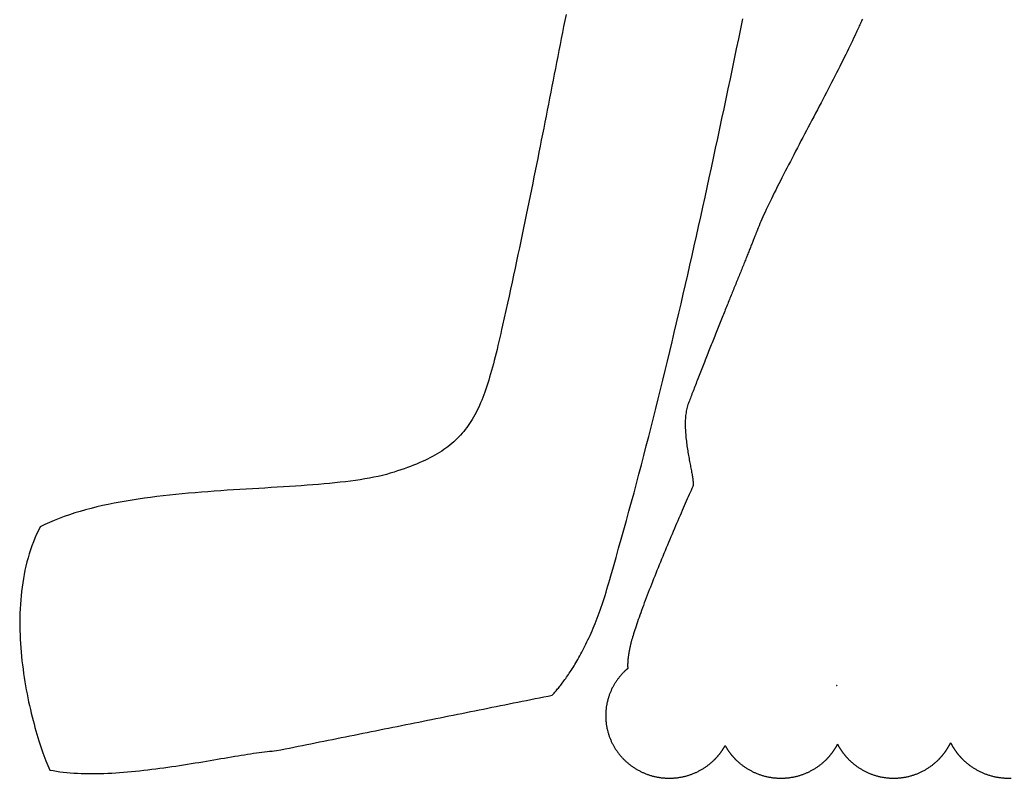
# Model space of a CAD drawing. Extents: x 0 to 225, y 0 to 183.
# Drawn here: x 0 to 112.7, y 0 to 86.2 of the extents above; entities that cross this region are included whole.
import ezdxf

# ---------------------------------------------------------------- set-up
doc = ezdxf.new("R2010")
doc.units = 0
doc.layers.get('0').update_dxf_attribs({"linetype": 'CONTINUOUS'})

msp = doc.modelspace()

# ---------------------------------------------------------------- linework, layer by layer
at = {"color": 7}
for points in [[(62.109006, 86.847436), (61.972285, 86.161829), (61.83634, 85.478119), (61.701093, 84.796092), (61.566467, 84.115531), (61.432387, 83.436223), (61.298775, 82.757954), (61.165549, 82.080506), (61.032641, 81.403665), (60.899966, 80.727216), (60.767449, 80.050946), (60.635012, 79.374636), (60.50258, 78.698076), (60.370077, 78.021047), (60.23742, 77.343332), (60.104536, 76.664724), (59.971347, 75.984999), (59.837775, 75.303948), (59.703745, 74.621352), (59.569175, 73.936999), (59.433994, 73.250673), (59.29812, 72.562158), (59.161479, 71.871241), (59.023991, 71.177705), (58.885579, 70.481337), (58.746168, 69.781919), (58.605679, 69.079236), (58.464035, 68.373076), (58.32116, 67.663223), (58.176975, 66.949462), (58.031401, 66.231576), (57.884367, 65.509351), (57.73579, 64.782575), (57.585594, 64.051026), (57.433705, 63.314497), (57.28004, 62.572767), (57.124529, 61.825623), (56.967086, 61.072852), (56.807642, 60.314233), (56.646114, 59.549558), (56.48243, 58.77861), (56.316507, 58.001171), (56.148272, 57.217029), (55.977647, 56.425967), (55.804551, 55.627769), (55.628913, 54.822224), (55.45065, 54.009114), (55.269688, 53.188226), (55.085951, 52.359342), (54.899359, 51.522248), (54.790763, 51.038471), (54.683403, 50.56475), (54.577099, 50.100949), (54.471668, 49.646924), (54.366935, 49.202532), (54.262716, 48.767634), (54.158835, 48.342089), (54.055108, 47.925751), (53.951359, 47.51848), (53.84741, 47.120137), (53.743077, 46.73058), (53.638183, 46.349665), (53.532545, 45.977251), (53.42599, 45.613197), (53.318333, 45.257362), (53.209394, 44.909601), (53.098996, 44.569778), (52.986961, 44.237748), (52.873103, 43.913368), (52.75725, 43.596498), (52.639217, 43.286996), (52.518826, 42.984723), (52.395898, 42.689536), (52.270253, 42.401288), (52.14171, 42.119845), (52.01009, 41.845062), (51.875216, 41.576799), (51.736905, 41.314911), (51.59498, 41.059258), (51.449261, 40.8097), (51.299565, 40.566093), (51.145718, 40.328299), (50.987534, 40.096172), (50.824839, 39.869572), (50.657448, 39.648359), (50.485188, 39.432388), (50.307875, 39.22152), (50.125328, 39.015613), (49.937371, 38.814527), (49.743823, 38.618117), (49.544504, 38.426241), (49.339235, 38.238762), (49.127836, 38.055533), (48.910129, 37.876418), (48.685932, 37.701269), (48.455064, 37.529952), (48.217349, 37.362317), (47.972607, 37.198228), (47.720657, 37.037543), (47.461321, 36.880116), (47.194414, 36.725811), (46.919764, 36.574486), (46.637189, 36.425993), (46.346504, 36.280197), (46.047538, 36.136955), (45.740106, 35.996122), (45.424026, 35.85756), (45.099126, 35.721125), (44.765219, 35.586677), (44.422131, 35.454076), (44.06968, 35.323176), (43.707685, 35.193837), (43.335969, 35.065921), (42.95435, 34.939281), (42.552157, 34.801703), (42.13143, 34.671576), (41.692711, 34.548597), (41.236538, 34.432469), (40.763452, 34.322884), (40.273991, 34.219546), (39.768693, 34.122147), (39.248101, 34.030392), (38.712754, 33.943974), (38.163188, 33.862594), (37.599945, 33.785947), (37.023567, 33.713736), (36.434588, 33.645654), (35.833553, 33.581405), (35.220995, 33.520683), (34.597462, 33.463187), (33.963486, 33.408616), (33.319609, 33.356668), (32.666371, 33.30704), (32.004312, 33.259431), (31.333972, 33.213539), (30.65589, 33.169065), (29.970603, 33.125703), (29.278651, 33.083155), (28.580577, 33.041115), (27.876918, 32.999285), (27.168216, 32.957359), (26.455006, 32.915041), (25.73783, 32.872025), (25.017228, 32.828009), (24.293738, 32.782694), (23.567901, 32.735778), (22.840256, 32.686957), (22.111342, 32.63593), (21.3817, 32.582394), (20.651867, 32.526051), (19.922385, 32.466596), (19.193792, 32.403726), (18.466627, 32.337144), (17.741432, 32.266545), (17.018744, 32.191628), (16.299103, 32.112089), (15.58305, 32.027629), (14.871123, 31.937946), (14.163862, 31.842738), (13.461806, 31.741702), (12.765495, 31.634537), (12.075468, 31.520941), (11.392266, 31.400611), (10.716426, 31.273249), (10.04849, 31.13855), (9.388996, 30.996214), (8.738485, 30.845936), (8.097494, 30.687419), (7.466564, 30.520359), (6.846235, 30.34445), (6.237046, 30.159398), (5.639536, 29.964895), (5.054245, 29.760642), (4.481713, 29.546337), (3.922478, 29.32168), (3.377081, 29.086364), (2.846061, 28.840093), (2.329957, 28.582561), (2.116127, 28.163876), (1.914017, 27.738447), (1.723414, 27.306584), (1.544105, 26.868587), (1.375879, 26.424765), (1.218523, 25.975423), (1.071825, 25.520866), (0.935571, 25.061398), (0.809551, 24.59733), (0.693551, 24.128962), (0.58736, 23.656601), (0.490764, 23.180555), (0.403551, 22.701125), (0.32551, 22.21862), (0.256428, 21.733345), (0.196092, 21.245604), (0.14429, 20.755707), (0.100809, 20.263952), (0.065438, 19.770653), (0.037964, 19.276109), (0.018174, 18.780627), (0.005857, 18.284514), (0.000799, 17.788077), (0.002789, 17.291618), (0.011614, 16.795445), (0.027062, 16.299864), (0.048921, 15.805175), (0.076977, 15.311693), (0.111019, 14.819716), (0.150834, 14.329552), (0.196211, 13.841507), (0.246936, 13.355883), (0.302797, 12.872991), (0.363582, 12.393135), (0.429078, 11.916618), (0.499074, 11.443749), (0.573357, 10.974831), (0.651714, 10.51017), (0.733933, 10.050073), (0.819802, 9.594844), (0.909108, 9.144787), (1.001639, 8.700211), (1.097183, 8.26142), (1.195527, 7.828721), (1.296459, 7.402416), (1.399766, 6.982814), (1.505237, 6.57022), (1.612659, 6.164936), (1.721819, 5.767273), (1.832505, 5.377534), (1.944505, 4.996023), (2.057606, 4.623048), (2.171596, 4.258915), (2.286263, 3.903926), (2.401395, 3.558388), (2.516778, 3.222608), (2.632201, 2.896893), (2.747451, 2.581544), (2.862316, 2.276871), (2.976583, 1.983175), (3.090041, 1.700767), (3.202476, 1.429948), (3.313677, 1.171024), (3.423431, 0.924302), (3.79274, 0.854746), (4.168991, 0.792315), (4.551897, 0.736824), (4.941175, 0.688088), (5.33654, 0.645921), (5.737706, 0.610144), (6.14439, 0.580564), (6.556306, 0.556989), (6.97317, 0.539262), (7.394698, 0.527171), (7.820603, 0.52053), (8.250602, 0.519207), (8.68441, 0.522937), (9.121742, 0.531589), (9.562314, 0.544951), (10.005841, 0.562863), (10.452037, 0.585114), (10.900619, 0.61152), (11.351301, 0.64192), (11.803799, 0.676115), (12.257828, 0.713919), (12.713104, 0.755152), (13.169341, 0.799623), (13.626255, 0.84715), (14.083562, 0.897548), (14.540975, 0.950634), (14.998212, 1.006217), (15.454987, 1.064119), (15.911015, 1.12415), (16.366012, 1.186129), (16.819692, 1.249867), (17.271772, 1.315182), (17.721966, 1.381886), (18.16999, 1.449797), (18.615559, 1.518728), (19.058388, 1.588499), (19.498193, 1.658918), (19.934688, 1.729802), (20.36759, 1.800967), (20.796613, 1.87223), (21.221472, 1.943403), (21.641884, 2.014304), (22.057563, 2.084744), (22.468224, 2.154541), (22.873583, 2.223507), (23.273355, 2.29146), (23.667255, 2.358214), (24.055, 2.423585), (24.436302, 2.487389), (24.81088, 2.549437), (25.178446, 2.609545), (25.538717, 2.667531), (25.891408, 2.723207), (26.236235, 2.776391), (26.572911, 2.826895), (26.901153, 2.874535), (27.220677, 2.919126), (27.531198, 2.960485), (27.832431, 2.998424), (28.124089, 3.032759), (28.405889, 3.063305), (28.677547, 3.08988), (28.938781, 3.11229), (29.189299, 3.130361), (29.679328, 3.229014), (30.169358, 3.327669), (30.659387, 3.426321), (31.14942, 3.524974), (31.639449, 3.623629), (32.129479, 3.722282), (32.619508, 3.820937), (33.109538, 3.919589), (33.599567, 4.018242), (34.089597, 4.116897), (34.579629, 4.21555), (35.069658, 4.314205), (35.559688, 4.412857), (36.049717, 4.51151), (36.539747, 4.610165), (37.029776, 4.708818), (37.519806, 4.80747), (38.009838, 4.906125), (38.499867, 5.004778), (38.989897, 5.10343), (39.479926, 5.202086), (39.969956, 5.300738), (40.459985, 5.399393), (40.950015, 5.498046), (41.440047, 5.596698), (41.930077, 5.695354), (42.420106, 5.794006), (42.910136, 5.892661), (43.400165, 5.991314), (43.890195, 6.089966), (44.380224, 6.188622), (44.870254, 6.287274), (45.360286, 6.385927), (45.850315, 6.484582), (46.340345, 6.583234), (46.830374, 6.681887), (47.320404, 6.780542), (47.810433, 6.879195), (48.300463, 6.97785), (48.790495, 7.076502), (49.280524, 7.175155), (49.770554, 7.27381), (50.260583, 7.372463), (50.750613, 7.471118), (51.240642, 7.56977), (51.730672, 7.668423), (52.220704, 7.767078), (52.710734, 7.865731), (53.200763, 7.964383), (53.690793, 8.063038), (54.180822, 8.161691), (54.670852, 8.260344), (55.160881, 8.358999), (55.650913, 8.457651), (56.140943, 8.556306), (56.630972, 8.654959), (57.121002, 8.753612), (57.611031, 8.852267), (58.101061, 8.950919), (58.59109, 9.049574), (59.081122, 9.148227), (59.571152, 9.24688), (60.061181, 9.345535), (60.551211, 9.444187), (60.619145, 9.520964), (60.689334, 9.600797), (60.761719, 9.683749), (60.836249, 9.769881), (60.912872, 9.85925), (60.99153, 9.951912), (61.07217, 10.047932), (61.154741, 10.147368), (61.239186, 10.250277), (61.325453, 10.356719), (61.413485, 10.466757), (61.503229, 10.580446), (61.594635, 10.697847), (61.687644, 10.81902), (61.782206, 10.944023), (61.878266, 11.072915), (61.975767, 11.205759), (62.074658, 11.34261), (62.174882, 11.483529), (62.276389, 11.628577), (62.379124, 11.77781), (62.483034, 11.931289), (62.588061, 12.089073), (62.694153, 12.251223), (62.801259, 12.4178), (62.90932, 12.588855), (63.018286, 12.764457), (63.128102, 12.944662), (63.238713, 13.129526), (63.350066, 13.319111), (63.462109, 13.513479), (63.574782, 13.712684), (63.688037, 13.916789), (63.801818, 14.125854), (63.916071, 14.339934), (64.030741, 14.559094), (64.145774, 14.783389), (64.261119, 15.012881), (64.376721, 15.247627), (64.492524, 15.487689), (64.608475, 15.733124), (64.724518, 15.983991), (64.840604, 16.240354), (64.956677, 16.502265), (65.072681, 16.769791), (65.188563, 17.042986), (65.30427, 17.321913), (65.419748, 17.606628), (65.534942, 17.897191), (65.6498, 18.193664), (65.764264, 18.496104), (65.878284, 18.804571), (65.991806, 19.119124), (66.104773, 19.439823), (66.217133, 19.766726), (66.328832, 20.099895), (66.439817, 20.439387), (66.550032, 20.785261), (66.659421, 21.13758), (66.767938, 21.496397), (66.87552, 21.861779), (66.98212, 22.23378), (67.087679, 22.61246), (67.192147, 22.997881), (67.495515, 24.04421), (67.796526, 25.091955), (68.095222, 26.141123), (68.391648, 27.191726), (68.685849, 28.243778), (68.977865, 29.297285), (69.267737, 30.352261), (69.555513, 31.408718), (69.841234, 32.466665), (70.124944, 33.526112), (70.406686, 34.587073), (70.686504, 35.649558), (70.964438, 36.713577), (71.240536, 37.779139), (71.514838, 38.846259), (71.787388, 39.914945), (72.058226, 40.985211), (72.327402, 42.057065), (72.594954, 43.130519), (72.860927, 44.205585), (73.125364, 45.282272), (73.388307, 46.360592), (73.649803, 47.440555), (73.909891, 48.522175), (74.168616, 49.605458), (74.426022, 50.690419), (74.682149, 51.777068), (74.937043, 52.865416), (75.190747, 53.955473), (75.443305, 55.047249), (75.69476, 56.140756), (75.945151, 57.23601), (76.194526, 58.333012), (76.442927, 59.431782), (76.690397, 60.532326), (76.936978, 61.634655), (77.182718, 62.738782), (77.427653, 63.844719), (77.671829, 64.952474), (77.915294, 66.062057), (78.158083, 67.173482), (78.400246, 68.286761), (78.641824, 69.401901), (78.882859, 70.518913), (79.123394, 71.637812), (79.363475, 72.758609), (79.603142, 73.88131), (79.842442, 75.005926), (80.081414, 76.132475), (80.320105, 77.260962), (80.558555, 78.3914), (80.796807, 79.523798), (81.034909, 80.65817), (81.272899, 81.794524), (81.510823, 82.932872), (81.748723, 84.073226), (81.986641, 85.215597), (82.224626, 86.359994)], [(95.804789, 86.326923), (95.751838, 86.20589), (95.696834, 86.081147), (95.639758, 85.952599), (95.580584, 85.820159), (95.519285, 85.683737), (95.455841, 85.543238), (95.390224, 85.398577), (95.322411, 85.249659), (95.252381, 85.096394), (95.180105, 84.938692), (95.105564, 84.776462), (95.028726, 84.609616), (94.949576, 84.43806), (94.817377, 84.153676), (94.67981, 83.861393), (94.537072, 83.561498), (94.389361, 83.254288), (94.236871, 82.940045), (94.079801, 82.619063), (93.918349, 82.291631), (93.752715, 81.958039), (93.583091, 81.618576), (93.409675, 81.273533), (93.232666, 80.9232), (93.052262, 80.567868), (92.86866, 80.207823), (92.682055, 79.843356), (92.492647, 79.47476), (92.300631, 79.102322), (92.106208, 78.726333), (91.909569, 78.347082), (91.710917, 77.96486), (91.510448, 77.579957), (91.308357, 77.19266), (91.104842, 76.803262), (90.900102, 76.412052), (90.694333, 76.01932), (90.487733, 75.625353), (90.280498, 75.230447), (90.072826, 74.834887), (89.864914, 74.438961), (89.656962, 74.042965), (89.449161, 73.647185), (89.241715, 73.251914), (89.034818, 72.857436), (88.828666, 72.464048), (88.62346, 72.072033), (88.419395, 71.681686), (88.216666, 71.293293), (88.015474, 70.907147), (87.816015, 70.523538), (87.618488, 70.142752), (87.423088, 69.765084), (87.230011, 69.39082), (87.039458, 69.02025), (86.851622, 68.653667), (86.666705, 68.291357), (86.484899, 67.933614), (86.306406, 67.580723), (86.131421, 67.232979), (85.960143, 66.890666), (85.792768, 66.554079), (85.629491, 66.223506), (85.470513, 65.899238), (85.316028, 65.581563), (85.166237, 65.270771), (85.021335, 64.967151), (84.881519, 64.670997), (84.746986, 64.382596), (84.617936, 64.102236), (84.494563, 63.83021), (84.377067, 63.566806), (84.265643, 63.312317), (84.160487, 63.067027), (84.0618, 62.83123), (83.969778, 62.605218), (83.884619, 62.389275), (83.864484, 62.337372), (83.842815, 62.281746), (83.819664, 62.222466), (83.795058, 62.159599), (83.768996, 62.093201), (83.741527, 62.023349), (83.712674, 61.950099), (83.682462, 61.873518), (83.650915, 61.793672), (83.618059, 61.710627), (83.583923, 61.624447), (83.548532, 61.535198), (83.511911, 61.44294), (83.474086, 61.347746), (83.435084, 61.249675), (83.394931, 61.148792), (83.353653, 61.045166), (83.311278, 60.938861), (83.267828, 60.829938), (83.22333, 60.718466), (83.177814, 60.60451), (83.131303, 60.488133), (83.083823, 60.369399), (83.035399, 60.248376), (82.986062, 60.125127), (82.935834, 59.99972), (82.88474, 59.872218), (82.832808, 59.742683), (82.780066, 59.611182), (82.726538, 59.477785), (82.672251, 59.342548), (82.617228, 59.205544), (82.561499, 59.066834), (82.50509, 58.926483), (82.448024, 58.784558), (82.390329, 58.641119), (82.332031, 58.496239), (82.273156, 58.349977), (82.21373, 58.202398), (82.153781, 58.05357), (82.093332, 57.903556), (82.032409, 57.752423), (81.971041, 57.600235), (81.909253, 57.447055), (81.847071, 57.292948), (81.784518, 57.137984), (81.721627, 56.982224), (81.658418, 56.825731), (81.594918, 56.668574), (81.531156, 56.510819), (81.467156, 56.352524), (81.402941, 56.19376), (81.338544, 56.034592), (81.273989, 55.875083), (81.209298, 55.715298), (81.144502, 55.555302), (81.079623, 55.395163), (81.014689, 55.23494), (80.949726, 55.074703), (80.88476, 54.914516), (80.819818, 54.754443), (80.754926, 54.59455), (80.690109, 54.4349), (80.625394, 54.27556), (80.560238, 54.115061), (80.494105, 53.951959), (80.427034, 53.78634), (80.359062, 53.618301), (80.290225, 53.447936), (80.220558, 53.275335), (80.150102, 53.100596), (80.078892, 52.923809), (80.006965, 52.745067), (79.934356, 52.564466), (79.861106, 52.382096), (79.787247, 52.198052), (79.712817, 52.012428), (79.637856, 51.825315), (79.562399, 51.636807), (79.486482, 51.447), (79.410142, 51.255985), (79.333418, 51.063852), (79.256342, 50.870701), (79.178957, 50.676621), (79.101296, 50.481705), (79.023398, 50.286048), (78.945295, 50.089744), (78.867032, 49.892883), (78.788638, 49.695559), (78.710155, 49.497871), (78.631619, 49.299904), (78.553064, 49.101755), (78.47453, 48.903519), (78.396052, 48.705285), (78.317667, 48.507152), (78.239411, 48.309206), (78.161324, 48.111547), (78.083442, 47.914265), (78.0058, 47.717452), (77.928436, 47.521206), (77.851386, 47.325615), (77.774689, 47.130776), (77.698378, 46.936781), (77.622493, 46.743722), (77.54707, 46.551693), (77.472148, 46.360788), (77.397758, 46.1711), (77.323945, 45.98272), (77.250737, 45.795747), (77.178178, 45.610268), (77.106301, 45.42638), (77.035147, 45.244175), (76.964746, 45.063745), (76.89514, 44.885186), (76.826367, 44.708589), (76.758459, 44.534049), (76.691456, 44.36166), (76.625392, 44.191512), (76.560307, 44.0237), (76.496238, 43.858317), (76.433222, 43.695455), (76.371291, 43.53521), (76.310487, 43.377674), (76.250848, 43.222941), (76.192404, 43.071102), (76.135198, 42.922252), (76.079265, 42.776486), (76.024642, 42.633894), (75.972982, 42.490984), (75.925826, 42.344323), (75.883045, 42.194077), (75.844519, 42.040428), (75.810115, 41.883543), (75.779709, 41.7236), (75.753177, 41.56077), (75.730396, 41.395231), (75.711214, 41.227152), (75.695551, 41.05671), (75.683248, 40.884077), (75.674172, 40.709428), (75.668219, 40.532938), (75.665256, 40.354778), (75.665147, 40.175123), (75.667793, 39.994148), (75.673032, 39.812025), (75.680758, 39.628931), (75.690812, 39.445035), (75.703115, 39.260514), (75.717508, 39.075542), (75.733886, 38.890291), (75.752116, 38.704937), (75.772066, 38.519652), (75.793603, 38.33461), (75.816621, 38.149987), (75.840963, 37.965953), (75.866522, 37.782687), (75.893176, 37.600357), (75.920796, 37.419141), (75.949252, 37.239211), (75.978417, 37.060745), (76.008167, 36.88391), (76.038374, 36.708883), (76.068915, 36.535838), (76.099657, 36.364951), (76.130478, 36.196391), (76.161252, 36.030336), (76.191848, 35.866958), (76.222146, 35.70643), (76.252017, 35.548929), (76.28133, 35.394624), (76.309966, 35.243695), (76.337792, 35.096309), (76.364687, 34.952645), (76.390511, 34.812876), (76.41517, 34.677174), (76.438506, 34.545713), (76.460414, 34.418668), (76.480734, 34.296214), (76.49936, 34.178522), (76.516188, 34.065767), (76.531057, 33.958124), (76.543863, 33.855765), (76.554473, 33.758864), (76.562754, 33.667596), (76.568575, 33.582135), (76.57183, 33.502655), (76.572359, 33.429328), (76.569977, 33.362327), (76.564739, 33.30183), (76.556404, 33.248009), (76.544869, 33.201035), (76.529999, 33.161085), (76.432177, 32.9459), (76.331509, 32.723345), (76.228117, 32.493692), (76.122117, 32.257203), (76.013635, 32.014138), (75.902786, 31.76476), (75.789692, 31.509337), (75.674471, 31.248132), (75.557245, 30.981406), (75.438132, 30.709422), (75.317255, 30.432445), (75.194729, 30.150741), (75.070679, 29.864573), (74.945221, 29.574201), (74.818478, 29.279891), (74.690565, 28.981907), (74.561607, 28.680512), (74.431723, 28.375969), (74.301033, 28.068541), (74.169654, 27.758495), (74.037706, 27.446091), (73.905314, 27.131594), (73.772591, 26.815268), (73.639661, 26.497377), (73.506645, 26.178184), (73.37366, 25.85795), (73.240826, 25.536942), (73.108264, 25.215423), (72.976094, 24.893658), (72.844438, 24.571906), (72.713411, 24.250435), (72.583135, 23.929506), (72.45373, 23.609386), (72.325317, 23.290333), (72.198016, 22.972616), (72.071944, 22.656495), (71.947222, 22.342236), (71.823974, 22.030102), (71.702314, 21.720357), (71.582365, 21.413263), (71.464244, 21.109082), (71.348076, 20.808084), (71.233977, 20.510525), (71.122066, 20.216674), (71.012468, 19.926794), (70.905299, 19.641147), (70.800677, 19.359995), (70.698725, 19.083606), (70.599565, 18.812239), (70.503312, 18.546164), (70.410089, 18.285636), (70.320014, 18.030925), (70.233207, 17.782293), (70.149789, 17.540003), (70.069879, 17.304318), (69.9936, 17.075504), (69.921067, 16.853822), (69.852402, 16.639536), (69.787725, 16.432913), (69.727157, 16.234213), (69.670816, 16.0437), (69.618823, 15.861638), (69.571299, 15.68829), (69.528359, 15.523921), (69.513199, 15.463903), (69.498329, 15.404303), (69.483724, 15.345118), (69.46941, 15.286346), (69.455387, 15.227992), (69.441655, 15.170048), (69.428188, 15.112515), (69.415012, 15.055394), (69.402127, 14.99868), (69.389532, 14.942377), (69.377203, 14.886481), (69.365164, 14.83099), (69.353417, 14.775904), (69.34196, 14.721222), (69.330768, 14.666943), (69.319868, 14.613063), (69.309258, 14.559586), (69.298939, 14.50651), (69.288911, 14.453829), (69.279148, 14.401548), (69.269676, 14.34966), (69.260495, 14.29817), (69.251605, 14.247073), (69.24298, 14.196369), (69.234645, 14.146055), (69.226602, 14.096131), (69.21885, 14.046598), (69.211362, 13.997455), (69.204165, 13.948697), (69.19726, 13.900326), (69.190645, 13.852341), (69.184322, 13.804738), (69.178263, 13.75752), (69.172495, 13.710681), (69.167018, 13.664225), (69.161832, 13.618148), (69.156937, 13.572449), (69.152307, 13.527126), (69.147968, 13.482181), (69.14392, 13.437612), (69.140163, 13.393416), (69.136697, 13.349591), (69.133495, 13.306141), (69.130585, 13.263059), (69.127939, 13.220347), (69.125558, 13.178006), (69.123441, 13.13603), (69.121589, 13.094421), (69.120001, 13.053178), (69.118678, 13.012297), (69.117885, 12.971782), (69.117356, 12.931626), (69.117091, 12.891832), (69.117043, 12.852399), (69.117281, 12.813323), (69.117811, 12.774604), (69.118604, 12.736242), (69.119663, 12.698234), (69.120986, 12.660581), (69.122573, 12.623283), (69.124425, 12.586334), (69.126542, 12.549739), (69.129188, 12.513492), (69.131992, 12.477593), (69.125722, 12.472275), (69.119451, 12.46693), (69.11318, 12.461586), (69.10691, 12.456241), (69.100639, 12.450896), (69.094395, 12.445552), (69.088151, 12.440181), (69.081907, 12.43481), (69.075662, 12.429439), (69.069418, 12.424068), (69.063174, 12.418697), (69.056956, 12.413299), (69.050739, 12.407902), (69.044521, 12.402504), (69.038303, 12.397107), (69.032086, 12.391709), (69.025894, 12.386285), (69.019703, 12.380861), (69.013512, 12.375437), (69.007321, 12.370013), (69.001156, 12.364563), (68.994991, 12.359112), (68.988826, 12.353662), (68.982661, 12.348212), (68.976497, 12.342761), (68.970358, 12.337284), (68.96422, 12.331807), (68.958082, 12.326331), (68.951943, 12.320854), (68.945831, 12.31535), (68.93972, 12.309847), (68.933608, 12.304344), (68.927496, 12.29884), (68.921384, 12.293311), (68.915299, 12.287781), (68.909213, 12.282251), (68.903128, 12.276695), (68.897069, 12.271138), (68.89101, 12.265582), (68.884951, 12.260026), (68.878892, 12.254443), (68.872859, 12.248861), (68.866827, 12.243278), (68.860794, 12.237695), (68.854762, 12.232086), (68.848756, 12.226477), (68.84275, 12.220868), (68.836744, 12.215232), (68.830764, 12.209596), (68.824785, 12.203961), (68.818805, 12.198325), (68.812825, 12.192663), (68.806872, 12.187001), (68.800919, 12.181339), (68.794966, 12.17565), (68.789039, 12.169962), (68.783113, 12.164273), (68.777186, 12.158558), (68.771259, 12.152843), (68.765359, 12.147128), (68.759459, 12.141387), (68.753559, 12.135645), (68.747685, 12.129904), (68.741811, 12.124162), (68.680812, 12.063562), (68.62055, 12.002253), (68.561035, 11.94024), (68.502271, 11.877528), (68.444266, 11.814126), (68.387029, 11.750042), (68.330567, 11.685282), (68.274883, 11.619853), (68.219987, 11.55376), (68.165887, 11.487014), (68.11259, 11.419619), (68.060102, 11.351584), (68.008429, 11.282912), (67.957581, 11.213615), (67.907564, 11.143696), (67.858383, 11.073166), (67.810049, 11.002027), (67.762565, 10.930288), (67.715942, 10.857959), (67.670185, 10.785043), (67.625301, 10.711549), (67.581296, 10.637482), (67.538182, 10.562854), (67.49596, 10.487664), (67.45464, 10.411925), (67.41423, 10.335643), (67.374736, 10.258823), (67.336165, 10.181473), (67.298525, 10.1036), (67.261822, 10.025212), (67.226064, 9.946316), (67.191258, 9.866917), (67.15741, 9.787024), (67.124527, 9.706641), (67.092618, 9.625776), (67.061691, 9.544441), (67.031748, 9.462634), (67.002803, 9.38037), (66.974858, 9.29765), (66.94792, 9.214487), (66.921991, 9.130884), (66.897094, 9.046847), (66.873228, 8.962386), (66.850395, 8.877505), (66.82862, 8.792214), (66.807876, 8.706518), (66.788191, 8.620426), (66.769591, 8.533941), (66.752049, 8.447073), (66.735592, 8.35983), (66.72022, 8.272215), (66.705932, 8.184239), (66.692756, 8.095908), (66.680691, 8.007225), (66.669737, 7.918203), (66.659921, 7.828845), (66.651217, 7.739159), (66.64365, 7.649153), (66.63722, 7.558833), (66.631955, 7.468205), (66.627854, 7.377276), (66.624917, 7.286055), (66.623065, 7.194549), (66.622536, 7.102762), (66.623065, 7.010976), (66.624917, 6.91947), (66.627854, 6.828247), (66.631955, 6.737317), (66.63722, 6.646687), (66.64365, 6.556363), (66.651217, 6.466352), (66.659921, 6.376664), (66.669737, 6.287303), (66.680691, 6.198274), (66.692756, 6.109588), (66.705932, 6.021252), (66.72022, 5.93327), (66.735592, 5.845648), (66.752049, 5.758399), (66.769591, 5.671523), (66.788191, 5.585033), (66.807876, 5.498932), (66.82862, 5.413228), (66.850395, 5.327929), (66.873228, 5.243041), (66.897094, 5.15857), (66.921991, 5.074525), (66.94792, 4.990914), (66.974858, 4.907739), (67.002803, 4.825012), (67.031748, 4.742737), (67.061691, 4.660923), (67.092618, 4.579577), (67.124527, 4.498701), (67.15741, 4.41831), (67.191258, 4.338406), (67.226064, 4.258997), (67.261822, 4.180088), (67.298525, 4.101689), (67.336165, 4.023806), (67.374736, 3.946447), (67.41423, 3.869615), (67.45464, 3.793322), (67.49596, 3.717572), (67.538182, 3.642375), (67.581296, 3.567733), (67.625301, 3.493655), (67.670185, 3.420151), (67.715942, 3.347224), (67.762565, 3.274884), (67.810049, 3.203135), (67.858383, 3.131988), (67.907564, 3.061445), (67.957581, 2.991516), (68.008429, 2.922208), (68.060102, 2.853528), (68.11259, 2.785482), (68.165887, 2.718077), (68.219987, 2.651322), (68.274883, 2.585222), (68.330567, 2.519782), (68.387029, 2.455012), (68.444266, 2.390919), (68.502271, 2.327512), (68.561035, 2.264793), (68.62055, 2.202772), (68.680812, 2.141452), (68.741811, 2.080846), (68.803541, 2.020958), (68.865996, 1.961794), (68.929165, 1.903364), (68.993044, 1.845671), (69.057626, 1.788725), (69.122901, 1.73253), (69.188864, 1.677097), (69.25551, 1.622429), (69.322828, 1.568536), (69.390813, 1.515424), (69.459456, 1.4631), (69.528754, 1.41157), (69.598693, 1.360841), (69.669274, 1.310922), (69.740484, 1.261818), (69.812318, 1.213537), (69.884769, 1.166084), (69.957828, 1.11947), (70.031488, 1.073699), (70.105746, 1.028778), (70.180592, 0.984715), (70.256019, 0.941516), (70.332018, 0.899188), (70.408586, 0.857738), (70.485712, 0.817175), (70.563391, 0.777506), (70.641615, 0.738734), (70.720379, 0.70087), (70.799672, 0.663918), (70.879488, 0.627887), (70.959824, 0.592785), (71.040667, 0.558616), (71.122013, 0.525387), (71.203854, 0.493108), (71.286185, 0.461784), (71.368997, 0.431423), (71.452282, 0.402031), (71.536036, 0.373614), (71.620248, 0.346182), (71.704912, 0.319751), (71.790023, 0.294298), (71.875573, 0.26985), (71.961552, 0.246435), (72.047957, 0.224024), (72.13478, 0.202646), (72.222011, 0.1823), (72.309646, 0.162985), (72.397676, 0.144729), (72.486094, 0.127504), (72.574896, 0.111338), (72.664069, 0.096257), (72.753612, 0.082234), (72.843514, 0.069296), (72.933769, 0.057443), (73.024368, 0.046701), (73.115308, 0.037043), (73.206578, 0.028497), (73.298174, 0.021062), (73.390088, 0.014765), (73.482311, 0.009606), (73.574836, 0.005558), (73.66766, 0.002674), (73.760769, 0.000822), (73.854162, 0.000293), (73.947554, 0.000822), (74.040664, 0.002674), (74.133488, 0.005558), (74.226013, 0.009606), (74.318236, 0.014765), (74.410149, 0.021062), (74.501745, 0.028497), (74.593016, 0.037043), (74.683953, 0.046701), (74.774555, 0.057443), (74.864809, 0.069296), (74.954712, 0.082234), (75.044255, 0.096257), (75.133428, 0.111338), (75.22223, 0.127504), (75.310648, 0.144729), (75.398678, 0.162985), (75.486313, 0.1823), (75.573543, 0.202646), (75.660366, 0.224024), (75.746769, 0.246435), (75.83275, 0.26985), (75.918301, 0.294298), (76.003409, 0.319751), (76.088076, 0.346182), (76.172288, 0.373614), (76.256039, 0.402031), (76.339324, 0.431423), (76.422136, 0.461784), (76.504467, 0.493108), (76.58631, 0.525387), (76.667656, 0.558616), (76.7485, 0.592785), (76.828833, 0.627887), (76.908652, 0.663918), (76.987945, 0.70087), (77.066706, 0.738734), (77.14493, 0.777506), (77.222609, 0.817175), (77.299735, 0.857738), (77.376303, 0.899188), (77.452302, 0.941516), (77.527729, 0.984715), (77.602575, 1.028778), (77.676833, 1.073699), (77.750495, 1.11947), (77.823555, 1.166084), (77.896003, 1.213537), (77.967837, 1.261818), (78.039047, 1.310922), (78.109628, 1.360841), (78.179568, 1.41157), (78.248865, 1.4631), (78.317508, 1.515424), (78.385493, 1.568536), (78.452811, 1.622429), (78.519457, 1.677097), (78.58542, 1.73253), (78.650695, 1.788725), (78.715277, 1.845671), (78.779156, 1.903364), (78.842325, 1.961794), (78.90478, 2.020958), (78.96651, 2.080846), (78.98929, 2.103309), (79.011965, 2.125878), (79.034534, 2.148527), (79.056997, 2.171281), (79.079355, 2.194141), (79.101606, 2.21708), (79.123778, 2.240126), (79.145844, 2.263277), (79.167805, 2.286507), (79.189659, 2.309843), (79.211408, 2.333285), (79.233051, 2.356807), (79.254588, 2.380434), (79.276019, 2.404167), (79.297345, 2.42798), (79.318564, 2.451898), (79.339678, 2.475896), (79.360686, 2.499999), (79.381588, 2.524182), (79.402384, 2.548471), (79.423048, 2.572839), (79.443606, 2.597313), (79.464059, 2.621866), (79.484405, 2.646499), (79.504646, 2.671238), (79.524781, 2.696056), (79.544783, 2.720979), (79.56468, 2.745982), (79.584471, 2.771091), (79.604156, 2.79628), (79.623735, 2.821547), (79.643182, 2.846921), (79.662523, 2.872374), (79.681758, 2.897906), (79.700861, 2.923544), (79.719858, 2.949262), (79.738749, 2.975059), (79.757535, 3.000935), (79.776188, 3.026917), (79.794735, 3.052978), (79.81315, 3.079119), (79.831459, 3.105339), (79.849663, 3.131639), (79.867734, 3.158044), (79.885699, 3.184521), (79.903532, 3.211083), (79.921259, 3.237726), (79.938854, 3.264452), (79.956343, 3.29126), (79.973726, 3.318149), (79.990976, 3.345121), (80.008121, 3.372172), (80.025134, 3.399305), (80.042015, 3.42652), (80.058789, 3.453812), (80.075431, 3.481185), (80.091968, 3.508636), (80.108372, 3.536168), (80.12467, 3.563778), (80.140836, 3.591466), (80.15687, 3.619232), (80.172772, 3.647074), (80.188567, 3.674995), (80.204231, 3.702991), (80.219894, 3.67499), (80.23569, 3.647063), (80.251591, 3.619213), (80.267625, 3.591443), (80.283791, 3.563749), (80.300063, 3.536131), (80.316467, 3.508594), (80.332977, 3.481132), (80.349619, 3.453753), (80.366394, 3.426451), (80.383274, 3.399231), (80.400287, 3.37209), (80.417405, 3.345028), (80.434656, 3.318049), (80.452013, 3.291148), (80.469502, 3.26433), (80.487097, 3.237597), (80.504824, 3.210943), (80.522657, 3.184373), (80.540622, 3.157886), (80.558693, 3.13148), (80.57687, 3.105154), (80.595179, 3.078908), (80.613594, 3.052767), (80.632115, 3.026705), (80.650768, 3.000723), (80.669527, 2.974821), (80.688392, 2.949024), (80.707389, 2.923306), (80.726492, 2.897668), (80.7457, 2.872109), (80.765041, 2.846656), (80.784488, 2.821283), (80.804041, 2.795989), (80.8237, 2.7708), (80.84349, 2.745691), (80.863387, 2.720662), (80.88339, 2.695738), (80.903498, 2.670894), (80.923712, 2.646155), (80.944059, 2.621496), (80.964511, 2.596943), (80.985069, 2.572469), (81.005733, 2.548101), (81.026503, 2.523812), (81.047378, 2.499602), (81.06836, 2.475499), (81.089447, 2.451501), (81.110667, 2.427583), (81.131966, 2.40377), (81.153397, 2.380037), (81.174934, 2.35641), (81.196577, 2.332862), (81.218326, 2.30942), (81.24018, 2.286084), (81.262114, 2.262827), (81.284154, 2.239676), (81.306326, 2.216631), (81.328578, 2.193665), (81.350935, 2.170805), (81.373398, 2.148051), (81.395967, 2.125402), (81.418642, 2.102833), (81.441422, 2.08037), (81.503147, 2.02049), (81.565594, 1.961331), (81.628758, 1.902909), (81.692631, 1.845224), (81.757208, 1.788283), (81.822481, 1.732099), (81.888438, 1.676674), (81.955082, 1.622014), (82.022394, 1.568129), (82.090376, 1.515027), (82.159017, 1.462711), (82.228312, 1.411191), (82.298252, 1.360471), (82.368827, 1.310562), (82.440037, 1.261469), (82.511868, 1.213196), (82.584316, 1.165756), (82.657376, 1.119149), (82.731039, 1.07339), (82.805294, 1.028479), (82.880139, 0.984426), (82.955567, 0.941238), (83.031565, 0.898923), (83.108133, 0.857484), (83.185259, 0.816932), (83.262938, 0.777273), (83.341165, 0.738512), (83.419929, 0.700658), (83.499222, 0.663717), (83.579041, 0.627696), (83.659377, 0.592605), (83.740223, 0.558447), (83.821569, 0.525229), (83.903413, 0.49296), (83.985746, 0.461647), (84.06856, 0.431296), (84.151846, 0.401912), (84.235602, 0.373506), (84.319816, 0.346085), (84.404483, 0.319653), (84.489594, 0.294226), (84.575147, 0.269805), (84.661129, 0.24639), (84.747537, 0.223979), (84.83436, 0.202601), (84.921593, 0.182255), (85.009231, 0.16294), (85.097263, 0.144684), (85.185684, 0.127486), (85.274486, 0.111346), (85.363661, 0.096265), (85.453207, 0.082269), (85.54311, 0.06933), (85.633367, 0.057504), (85.723968, 0.046761), (85.814911, 0.037104), (85.906181, 0.028558), (85.997777, 0.02115), (86.089694, 0.014853), (86.181917, 0.009693), (86.274444, 0.005672), (86.367265, 0.002788), (86.460378, 0.000936), (86.55377, 0.000406), (86.647163, 0.000936), (86.740275, 0.002788), (86.833096, 0.005672), (86.925624, 0.009693), (87.017847, 0.014853), (87.10976, 0.02115), (87.201354, 0.028558), (87.292627, 0.037104), (87.383564, 0.046761), (87.474166, 0.057504), (87.56442, 0.06933), (87.654323, 0.082269), (87.743866, 0.096265), (87.833039, 0.111346), (87.921841, 0.127486), (88.010259, 0.144684), (88.098289, 0.16294), (88.185924, 0.182255), (88.273154, 0.202601), (88.359977, 0.223979), (88.446382, 0.24639), (88.532361, 0.269805), (88.617912, 0.294226), (88.70302, 0.319653), (88.787687, 0.346085), (88.871899, 0.373506), (88.95565, 0.401912), (89.038935, 0.431296), (89.121747, 0.461647), (89.204078, 0.49296), (89.285921, 0.525229), (89.367267, 0.558447), (89.448111, 0.592605), (89.528444, 0.627696), (89.60826, 0.663717), (89.687556, 0.700658), (89.766317, 0.738512), (89.844541, 0.777273), (89.92222, 0.816932), (89.999346, 0.857484), (90.075914, 0.898923), (90.151913, 0.941238), (90.227341, 0.984426), (90.302183, 1.028479), (90.376441, 1.07339), (90.450104, 1.119149), (90.523163, 1.165756), (90.595614, 1.213196), (90.667448, 1.261469), (90.738658, 1.310562), (90.809236, 1.360471), (90.879179, 1.411191), (90.948473, 1.462711), (91.017119, 1.515027), (91.085104, 1.568129), (91.152422, 1.622014), (91.219065, 1.676674), (91.285031, 1.732099), (91.350306, 1.788283), (91.414888, 1.845224), (91.478767, 1.902909), (91.541936, 1.961331), (91.604391, 2.02049), (91.666121, 2.08037), (91.690833, 2.104738), (91.715413, 2.129239), (91.73986, 2.153845), (91.764202, 2.178557), (91.788411, 2.203401), (91.812515, 2.228352), (91.836486, 2.253434), (91.860325, 2.278622), (91.884058, 2.303917), (91.907659, 2.329343), (91.931128, 2.354875), (91.954464, 2.380513), (91.977694, 2.406284), (92.000792, 2.43216), (92.023758, 2.458142), (92.046592, 2.48423), (92.069293, 2.510424), (92.091888, 2.536723), (92.114351, 2.563129), (92.136682, 2.589656), (92.158881, 2.616294), (92.180947, 2.643038), (92.202881, 2.669891), (92.224683, 2.696849), (92.246352, 2.723913), (92.267889, 2.751086), (92.289294, 2.778362), (92.310566, 2.805744), (92.331707, 2.833229), (92.352715, 2.860819), (92.37359, 2.888513), (92.394334, 2.916308), (92.414945, 2.944206), (92.435423, 2.972206), (92.45577, 3.000308), (92.475984, 3.02851), (92.496066, 3.056812), (92.516015, 3.085213), (92.535806, 3.113714), (92.555465, 3.142315), (92.574991, 3.171012), (92.594385, 3.199809), (92.613647, 3.228701), (92.63275, 3.257692), (92.65172, 3.286777), (92.670559, 3.315958), (92.689265, 3.345235), (92.707812, 3.374606), (92.726227, 3.404073), (92.74451, 3.433632), (92.762634, 3.463284), (92.780625, 3.493028), (92.798485, 3.522865), (92.816185, 3.552795), (92.833754, 3.582814), (92.85119, 3.612924), (92.868467, 3.643124), (92.885612, 3.673413), (92.902598, 3.703793), (92.919452, 3.734259), (92.936147, 3.764816), (92.95271, 3.795457), (92.969114, 3.826189), (92.985386, 3.857005), (93.001341, 3.827104), (93.017427, 3.797286), (93.033646, 3.767549), (93.049998, 3.737895), (93.066481, 3.708325), (93.083097, 3.678837), (93.099845, 3.649437), (93.116725, 3.620121), (93.133738, 3.590887), (93.150857, 3.561743), (93.168108, 3.532684), (93.185491, 3.503709), (93.203006, 3.474825), (93.220654, 3.446025), (93.238434, 3.417315), (93.256346, 3.388695), (93.274364, 3.360162), (93.292515, 3.33172), (93.310797, 3.303364), (93.329212, 3.275101), (93.34776, 3.246929), (93.366413, 3.218848), (93.385198, 3.190861), (93.404116, 3.162963), (93.423166, 3.135158), (93.442322, 3.107446), (93.46161, 3.079828), (93.48103, 3.052306), (93.500556, 3.024877), (93.520215, 2.99754), (93.540006, 2.970301), (93.559903, 2.943158), (93.579931, 2.916112), (93.600066, 2.889162), (93.620333, 2.862309), (93.640733, 2.835554), (93.661238, 2.808898), (93.681875, 2.782339), (93.702619, 2.755878), (93.723494, 2.729525), (93.744476, 2.703279), (93.76559, 2.677111), (93.786809, 2.65105), (93.808161, 2.625094), (93.829619, 2.599244), (93.851182, 2.573501), (93.872878, 2.547862), (93.89468, 2.522304), (93.916614, 2.496851), (93.938654, 2.471504), (93.960826, 2.446262), (93.983104, 2.421127), (94.005487, 2.396097), (94.028003, 2.371174), (94.050625, 2.346356), (94.073353, 2.321644), (94.096186, 2.297037), (94.119152, 2.272537), (94.142224, 2.248142), (94.165401, 2.22388), (94.188685, 2.199724), (94.2121, 2.175673), (94.235622, 2.151728), (94.259249, 2.127889), (94.320979, 2.066641), (94.383434, 2.006133), (94.446606, 1.946377), (94.51049, 1.887375), (94.575072, 1.829135), (94.640352, 1.771667), (94.706321, 1.714975), (94.772972, 1.659069), (94.840295, 1.603953), (94.908285, 1.549637), (94.976937, 1.496128), (95.046239, 1.443431), (95.11619, 1.391554), (95.186775, 1.340502), (95.257996, 1.290287), (95.329838, 1.240913), (95.402297, 1.192386), (95.475367, 1.144719), (95.549037, 1.097911), (95.623306, 1.051974), (95.698162, 1.006916), (95.773597, 0.962741), (95.849609, 0.919455), (95.926188, 0.877072), (96.003324, 0.835593), (96.081014, 0.795024), (96.159251, 0.755379), (96.238026, 0.71666), (96.317329, 0.678875), (96.397159, 0.642029), (96.477505, 0.606136), (96.558362, 0.571195), (96.639721, 0.537217), (96.721573, 0.50421), (96.803916, 0.47218), (96.886739, 0.441133), (96.970038, 0.411079), (97.053802, 0.382023), (97.138024, 0.353974), (97.222702, 0.326934), (97.307823, 0.300925), (97.393384, 0.275922), (97.479374, 0.251978), (97.565789, 0.229065), (97.65262, 0.207184), (97.739864, 0.186361), (97.827507, 0.166597), (97.915547, 0.147917), (98.003974, 0.130322), (98.092784, 0.113812), (98.181967, 0.098387), (98.271515, 0.084047), (98.361423, 0.070817), (98.451686, 0.058699), (98.542292, 0.047719), (98.633238, 0.03785), (98.724514, 0.029119), (98.816115, 0.021525), (98.908031, 0.01507), (99.000257, 0.009778), (99.092787, 0.00565), (99.185611, 0.002687), (99.278723, 0.000835), (99.372116, 0.000306), (99.465508, 0.000835), (99.558618, 0.002687), (99.651439, 0.00565), (99.743964, 0.009778), (99.836184, 0.01507), (99.928095, 0.021525), (100.019689, 0.029119), (100.110957, 0.03785), (100.201891, 0.047719), (100.292487, 0.058699), (100.382737, 0.070817), (100.472634, 0.084047), (100.562169, 0.098387), (100.651339, 0.113812), (100.740133, 0.130322), (100.828544, 0.147917), (100.916568, 0.166597), (101.004195, 0.186361), (101.091418, 0.207184), (101.178233, 0.229065), (101.264627, 0.251978), (101.350601, 0.275922), (101.436141, 0.300925), (101.521241, 0.326934), (101.605898, 0.353974), (101.690101, 0.382023), (101.773842, 0.411079), (101.857119, 0.441133), (101.939921, 0.47218), (102.022241, 0.50421), (102.104071, 0.537217), (102.185407, 0.571195), (102.266239, 0.606136), (102.346564, 0.642029), (102.42637, 0.678875), (102.505653, 0.71666), (102.584403, 0.755379), (102.662617, 0.795024), (102.740285, 0.835593), (102.817401, 0.877072), (102.893955, 0.919455), (102.969946, 0.962741), (103.045361, 1.006916), (103.120195, 1.051974), (103.194443, 1.097911), (103.268092, 1.144719), (103.341144, 1.192386), (103.413581, 1.240913), (103.485405, 1.290287), (103.556604, 1.340502), (103.627174, 1.391554), (103.697106, 1.443431), (103.766392, 1.496128), (103.835028, 1.549637), (103.903002, 1.603953), (103.970312, 1.659069), (104.036947, 1.714975), (104.102903, 1.771667), (104.16817, 1.829135), (104.232744, 1.887375), (104.296615, 1.946377), (104.359779, 2.006133), (104.422223, 2.066641), (104.483948, 2.127889), (104.509612, 2.153792), (104.535145, 2.179827), (104.560545, 2.205994), (104.585812, 2.232294), (104.610948, 2.258726), (104.635951, 2.285282), (104.660822, 2.311968), (104.68556, 2.338781), (104.710167, 2.365718), (104.73464, 2.392782), (104.758982, 2.419973), (104.783192, 2.447286), (104.807269, 2.474724), (104.831187, 2.502285), (104.854973, 2.529971), (104.878627, 2.557776), (104.902148, 2.585706), (104.925537, 2.613754), (104.948794, 2.641924), (104.971892, 2.670216), (104.994858, 2.698625), (105.017692, 2.727152), (105.040367, 2.755801), (105.062909, 2.784564), (105.085319, 2.813446), (105.107571, 2.842444), (105.12969, 2.871556), (105.15165, 2.900785), (105.173478, 2.93013), (105.195174, 2.959586), (105.216711, 2.989158), (105.238116, 3.018842), (105.259362, 3.048639), (105.280476, 3.078548), (105.301431, 3.108567), (105.322254, 3.138698), (105.342918, 3.168937), (105.363423, 3.199288), (105.383796, 3.229747), (105.40401, 3.260314), (105.424092, 3.29099), (105.444015, 3.321771), (105.463779, 3.352661), (105.483411, 3.383655), (105.502885, 3.414756), (105.522199, 3.445961), (105.541355, 3.47727), (105.560379, 3.508684), (105.579243, 3.540198), (105.597949, 3.571816), (105.616497, 3.603537), (105.634885, 3.635358), (105.653115, 3.667283), (105.671213, 3.699305), (105.689151, 3.731426), (105.706931, 3.763647), (105.724553, 3.795968), (105.742015, 3.828385), (105.759319, 3.8609), (105.776464, 3.893512), (105.79345, 3.92622), (105.810278, 3.959023), (105.826946, 3.991919), (105.843456, 4.024912), (105.860337, 3.991924), (105.877376, 3.959028), (105.894574, 3.926228), (105.91193, 3.893523), (105.929472, 3.860915), (105.947147, 3.828403), (105.965006, 3.795987), (105.983024, 3.763668), (106.001201, 3.731449), (106.019537, 3.699329), (106.038004, 3.667307), (106.056631, 3.635385), (106.075443, 3.603563), (106.094387, 3.571842), (106.11349, 3.540225), (106.132752, 3.50871), (106.152172, 3.477296), (106.171751, 3.445988), (106.191489, 3.41478), (106.211386, 3.383681), (106.231415, 3.352685), (106.251603, 3.321795), (106.271949, 3.291013), (106.292454, 3.260335), (106.313118, 3.229768), (106.333914, 3.199306), (106.354869, 3.168956), (106.375983, 3.138714), (106.397229, 3.108583), (106.418634, 3.078561), (106.440198, 3.04865), (106.461893, 3.018852), (106.483748, 2.989166), (106.505735, 2.959594), (106.52788, 2.930135), (106.550185, 2.90079), (106.572622, 2.871559), (106.595217, 2.842444), (106.617945, 2.813443), (106.640831, 2.784561), (106.66385, 2.755796), (106.687027, 2.727147), (106.710337, 2.698619), (106.733806, 2.670208), (106.757407, 2.641916), (106.78114, 2.613744), (106.805032, 2.585695), (106.829056, 2.557766), (106.853239, 2.529958), (106.877554, 2.502272), (106.902001, 2.47471), (106.926608, 2.447273), (106.951346, 2.419958), (106.976217, 2.392769), (107.00122, 2.365705), (107.026382, 2.338767), (107.051676, 2.311957), (107.077103, 2.285271), (107.102661, 2.258715), (107.128352, 2.232283), (107.154202, 2.205984), (107.180184, 2.179816), (107.206299, 2.153781), (107.232545, 2.127879), (107.295654, 2.06663), (107.3595, 2.006123), (107.42408, 1.946367), (107.489387, 1.887364), (107.555411, 1.829124), (107.622147, 1.771657), (107.689587, 1.714965), (107.757722, 1.659058), (107.826548, 1.603943), (107.896054, 1.549627), (107.966235, 1.496117), (108.037085, 1.44342), (108.108594, 1.391543), (108.180754, 1.340492), (108.253562, 1.290277), (108.327005, 1.240903), (108.40108, 1.192376), (108.47578, 1.144708), (108.551094, 1.097901), (108.627018, 1.051964), (108.703544, 1.006905), (108.780665, 0.96273), (108.85837, 0.919445), (108.936655, 0.877061), (109.015514, 0.835582), (109.094939, 0.795014), (109.17492, 0.755369), (109.255452, 0.716649), (109.336528, 0.678864), (109.418139, 0.642018), (109.500278, 0.606125), (109.582937, 0.571184), (109.666111, 0.537206), (109.749794, 0.5042), (109.833974, 0.472169), (109.918648, 0.441123), (110.003804, 0.411069), (110.089439, 0.382012), (110.175545, 0.353964), (110.262112, 0.326923), (110.349136, 0.300915), (110.436607, 0.275912), (110.52452, 0.251967), (110.612867, 0.229054), (110.70164, 0.207173), (110.790831, 0.18635), (110.880435, 0.166586), (110.970441, 0.147906), (111.060846, 0.130312), (111.151641, 0.113802), (111.242819, 0.098376), (111.334373, 0.084036), (111.426292, 0.070807), (111.518573, 0.058689), (111.611209, 0.047709), (111.704189, 0.03784), (111.79751, 0.029108), (111.891159, 0.021515), (111.985134, 0.015059), (112.079426, 0.009767), (112.174028, 0.00564), (112.268931, 0.002677), (112.364131, 0.000824), (112.459617, 0.000295), (112.555102, 0.000824), (112.650302, 0.002677), (112.745205, 0.00564)]]:
    msp.add_lwpolyline(points, dxfattribs=at)
msp.add_lwpolyline([(92.884771, 10.533555), (92.8853, 10.533555), (92.885829, 10.533555), (92.886358, 10.533555), (92.886887, 10.533555), (92.887416, 10.533555), (92.887946, 10.533555), (92.888475, 10.533555), (92.889004, 10.533555), (92.889533, 10.533555), (92.890062, 10.533555), (92.890591, 10.533555), (92.891121, 10.533555), (92.89165, 10.533555), (92.892179, 10.533555), (92.892708, 10.533555), (92.893237, 10.533555), (92.893766, 10.533555), (92.894296, 10.533555), (92.894825, 10.533555), (92.895354, 10.533555), (92.895883, 10.533555), (92.896412, 10.533555), (92.896941, 10.533555), (92.897471, 10.533555), (92.898, 10.533555), (92.898529, 10.533555), (92.899058, 10.533555), (92.899587, 10.533555), (92.900116, 10.533555), (92.900646, 10.533555), (92.901175, 10.533555), (92.901704, 10.533555), (92.902233, 10.533555), (92.902762, 10.533555), (92.903291, 10.533555), (92.903821, 10.533555), (92.90435, 10.533555), (92.904879, 10.533555), (92.905408, 10.533555), (92.905937, 10.533555), (92.906466, 10.533555), (92.906996, 10.533555), (92.907525, 10.533555), (92.908054, 10.533555), (92.908583, 10.533555), (92.909112, 10.533555), (92.909641, 10.533555), (92.910171, 10.533555), (92.9107, 10.533555), (92.911229, 10.533555), (92.911758, 10.533555), (92.912287, 10.533555), (92.912816, 10.533555), (92.913346, 10.533555), (92.913875, 10.533555), (92.914404, 10.533555), (92.914933, 10.533555), (92.915462, 10.533555), (92.915991, 10.533555), (92.916521, 10.533555), (92.91705, 10.533555), (92.917579, 10.533555), (92.918108, 10.533555), (92.918637, 10.533555), (92.918418, 10.533025), (92.918198, 10.532496), (92.917978, 10.531967), (92.917761, 10.531438), (92.917542, 10.530909), (92.917322, 10.53038), (92.917103, 10.52985), (92.916886, 10.529321), (92.916666, 10.528792), (92.916446, 10.528263), (92.916229, 10.527734), (92.91601, 10.527205), (92.91579, 10.526675), (92.915573, 10.526146), (92.915354, 10.525617), (92.915137, 10.525088), (92.914917, 10.524559), (92.9147, 10.52403), (92.914481, 10.5235), (92.914264, 10.522971), (92.914044, 10.522442), (92.913827, 10.521913), (92.913607, 10.521384), (92.913391, 10.520855), (92.913171, 10.520325), (92.912954, 10.519796), (92.912737, 10.519267), (92.912517, 10.518738), (92.9123, 10.518209), (92.912083, 10.51768), (92.911864, 10.51715), (92.911647, 10.516621), (92.91143, 10.516092), (92.91121, 10.515563), (92.910993, 10.515034), (92.910776, 10.514505), (92.910557, 10.513975), (92.91034, 10.513446), (92.910123, 10.512917), (92.909906, 10.512388), (92.909686, 10.511859), (92.909469, 10.51133), (92.909252, 10.5108), (92.909035, 10.510271), (92.908816, 10.509742), (92.908599, 10.509213), (92.908382, 10.508684), (92.908165, 10.508155), (92.907948, 10.507625), (92.907728, 10.507096), (92.907511, 10.506567), (92.907295, 10.506038), (92.907078, 10.505509), (92.906861, 10.50498), (92.906644, 10.50445), (92.906424, 10.503921), (92.906207, 10.503392), (92.90599, 10.502863), (92.905773, 10.502334), (92.905556, 10.501805), (92.905339, 10.501275), (92.90512, 10.500746), (92.904903, 10.500217), (92.904686, 10.499688), (92.904437, 10.500217), (92.904191, 10.500746), (92.90394, 10.501275), (92.903691, 10.501805), (92.90344, 10.502334), (92.903188, 10.502863), (92.902934, 10.503392), (92.90268, 10.503921), (92.902426, 10.50445), (92.902172, 10.50498), (92.901916, 10.505509), (92.901659, 10.506038), (92.901402, 10.506567), (92.901143, 10.507096), (92.900886, 10.507625), (92.900627, 10.508155), (92.900368, 10.508684), (92.900106, 10.509213), (92.899846, 10.509742), (92.899585, 10.510271), (92.899325, 10.5108), (92.899063, 10.51133), (92.898801, 10.511859), (92.898539, 10.512388), (92.898275, 10.512917), (92.898013, 10.513446), (92.897751, 10.513975), (92.897486, 10.514505), (92.897224, 10.515034), (92.89696, 10.515563), (92.896698, 10.516092), (92.896433, 10.516621), (92.896169, 10.51715), (92.895907, 10.51768), (92.895642, 10.518209), (92.895378, 10.518738), (92.895116, 10.519267), (92.894851, 10.519796), (92.894589, 10.520325), (92.894327, 10.520855), (92.894063, 10.521384), (92.893801, 10.521913), (92.893539, 10.522442), (92.893277, 10.522971), (92.893015, 10.5235), (92.892753, 10.52403), (92.892494, 10.524559), (92.892232, 10.525088), (92.891972, 10.525617), (92.891713, 10.526146), (92.891454, 10.526675), (92.891195, 10.527205), (92.890938, 10.527734), (92.890681, 10.528263), (92.890425, 10.528792), (92.890168, 10.529321), (92.889914, 10.52985), (92.88966, 10.53038), (92.889406, 10.530909), (92.889152, 10.531438), (92.888901, 10.531967), (92.888649, 10.532496), (92.888398, 10.533025)], close=True, dxfattribs=at)

doc.saveas('drawing.dxf')
